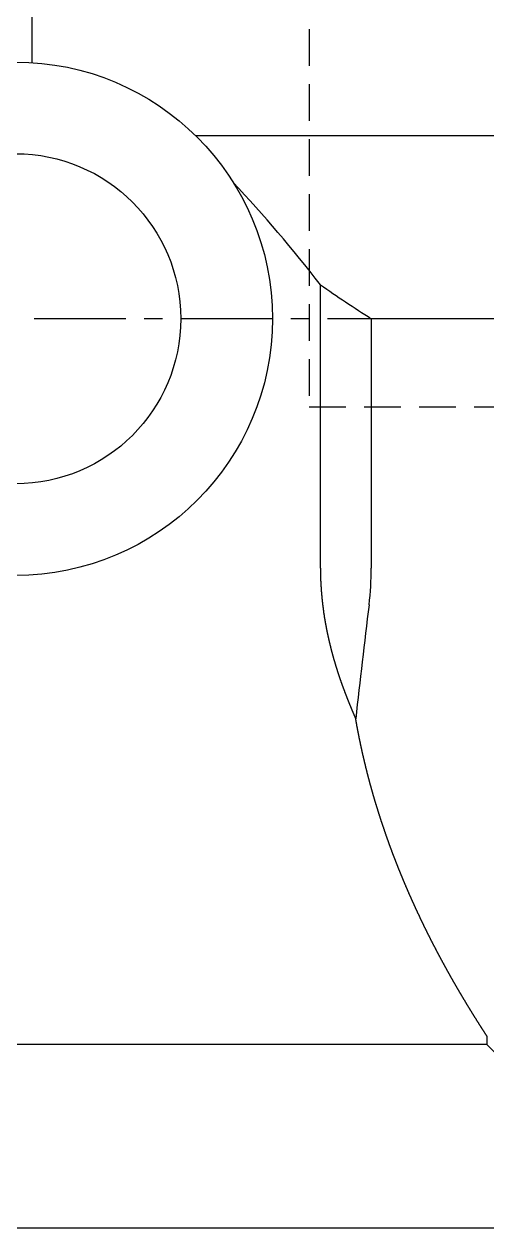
# Model space of a CAD drawing. Extents: x -5 to 111, y -21 to 86.
# Drawn here: x 42.94 to 49.25, y 25.97 to 42.38 of the extents above; entities that cross this region are included whole.
import ezdxf

# ---------------------------------------------------------------- set-up
doc = ezdxf.new("R2010")
doc.units = 0
doc.linetypes.add('CENTER', pattern=[2, 1.25, -0.25, 0.25, -0.25])
doc.linetypes.add('DASHED', pattern=[0.75, 0.5, -0.25])
doc.layers.get('0').update_dxf_attribs({"linetype": 'CONTINUOUS'})
doc.layers.add('CENTER', color=1, linetype='CENTER')

msp = doc.modelspace()

# ---------------------------------------------------------------- linework, layer by layer
at = {"color": 3, "linetype": 'DASHED'}
for p, q in [((46.822, 58.065), (46.822, 37.165)), ((45.788, 40.224), (45.825, 40.164)), ((46.822, 37.165), (56.822, 37.165))]:
    msp.add_line(p, q, dxfattribs=at)
at = {"color": 7, "linetype": 'CONTINUOUS'}
for p, q in [((43.047, 41.858), (43.047, 49.865)), ((45.272, 40.865), (60.767, 40.865)), ((46.976, 34.965), (46.976, 38.829)), ((47.669, 38.365), (47.669, 34.965)), ((58.245, 38.365), (47.669, 38.365)), ((49.245, 28.582), (49.245, 28.465)), ((49.245, 28.465), (36.4, 28.465)), ((49.245, 28.465), (51.767, 25.965)), ((33.822, 25.965), (51.822, 25.965))]:
    msp.add_line(p, q, dxfattribs=at)
at = {"color": 7}
for points in [[(46.976, 34.965, 0), (46.976, 34.962, 0), (46.976, 34.958, 0), (46.976, 34.955, 0), (46.976, 34.951, 0), (46.976, 34.947, 0), (46.976, 34.944, 0), (46.976, 34.941, 0), (46.976, 34.937, 0), (46.976, 34.934, 0), (46.976, 34.93, 0), (46.976, 34.926, 0), (46.976, 34.923, 0), (46.976, 34.919, 0), (46.976, 34.916, 0), (46.976, 34.913, 0), (46.976, 34.909, 0), (46.976, 34.905, 0), (46.976, 34.902, 0), (46.976, 34.898, 0), (46.976, 34.895, 0), (46.976, 34.891, 0), (46.977, 34.888, 0), (46.977, 34.884, 0), (46.977, 34.881, 0), (46.977, 34.877, 0), (46.977, 34.874, 0), (46.977, 34.87, 0), (46.977, 34.867, 0), (46.977, 34.863, 0), (46.977, 34.86, 0), (46.977, 34.856, 0), (46.977, 34.853, 0), (46.977, 34.849, 0), (46.977, 34.846, 0), (46.977, 34.842, 0), (46.978, 34.839, 0), (46.978, 34.835, 0), (46.978, 34.832, 0), (46.978, 34.828, 0), (46.978, 34.825, 0), (46.978, 34.821, 0), (46.978, 34.818, 0), (46.978, 34.814, 0), (46.979, 34.811, 0), (46.979, 34.807, 0), (46.979, 34.804, 0), (46.979, 34.8, 0), (46.979, 34.797, 0), (46.979, 34.793, 0), (46.979, 34.79, 0), (46.98, 34.786, 0), (46.98, 34.783, 0), (46.98, 34.779, 0), (46.98, 34.776, 0), (46.98, 34.772, 0), (46.98, 34.769, 0), (46.98, 34.765, 0), (46.981, 34.762, 0), (46.981, 34.758, 0), (46.981, 34.755, 0), (46.981, 34.751, 0), (46.981, 34.748, 0), (46.982, 34.744, 0), (46.982, 34.741, 0), (46.982, 34.737, 0), (46.982, 34.734, 0), (46.982, 34.73, 0), (46.983, 34.727, 0), (46.983, 34.723, 0), (46.983, 34.72, 0), (46.983, 34.716, 0), (46.983, 34.713, 0), (46.984, 34.709, 0), (46.984, 34.706, 0), (46.984, 34.702, 0), (46.984, 34.699, 0), (46.984, 34.695, 0), (46.985, 34.692, 0), (46.985, 34.688, 0), (46.985, 34.685, 0), (46.985, 34.681, 0), (46.986, 34.678, 0), (46.986, 34.674, 0), (46.986, 34.671, 0), (46.986, 34.667, 0), (46.987, 34.664, 0), (46.987, 34.66, 0), (46.987, 34.657, 0), (46.987, 34.653, 0), (46.988, 34.65, 0), (46.988, 34.646, 0), (46.988, 34.643, 0), (46.989, 34.639, 0), (46.989, 34.636, 0), (46.989, 34.632, 0), (46.989, 34.629, 0), (46.99, 34.625, 0), (46.99, 34.622, 0), (46.99, 34.618, 0), (46.99, 34.615, 0), (46.991, 34.611, 0), (46.991, 34.608, 0), (46.991, 34.604, 0), (46.992, 34.601, 0), (46.992, 34.597, 0), (46.992, 34.594, 0), (46.993, 34.59, 0), (46.993, 34.587, 0), (46.993, 34.583, 0), (46.993, 34.58, 0), (46.994, 34.577, 0), (46.994, 34.573, 0), (46.995, 34.569, 0), (46.995, 34.566, 0), (46.995, 34.562, 0), (46.995, 34.559, 0), (46.996, 34.556, 0), (46.996, 34.552, 0), (46.997, 34.548, 0), (46.997, 34.545, 0), (46.997, 34.542, 0), (46.998, 34.538, 0), (46.998, 34.535, 0), (46.998, 34.531, 0), (46.999, 34.528, 0), (46.999, 34.524, 0), (46.999, 34.521, 0), (47, 34.517, 0), (47, 34.514, 0), (47.001, 34.51, 0), (47.001, 34.507, 0), (47.001, 34.503, 0), (47.002, 34.5, 0), (47.002, 34.496, 0), (47.002, 34.493, 0), (47.003, 34.489, 0), (47.003, 34.486, 0), (47.004, 34.482, 0), (47.004, 34.479, 0), (47.005, 34.475, 0), (47.005, 34.472, 0), (47.005, 34.468, 0), (47.006, 34.465, 0), (47.006, 34.461, 0), (47.007, 34.458, 0), (47.007, 34.455, 0), (47.007, 34.451, 0), (47.008, 34.447, 0), (47.008, 34.444, 0), (47.009, 34.441, 0), (47.009, 34.437, 0), (47.01, 34.434, 0), (47.01, 34.43, 0), (47.011, 34.427, 0), (47.011, 34.423, 0), (47.011, 34.42, 0), (47.012, 34.416, 0), (47.012, 34.413, 0), (47.013, 34.409, 0), (47.013, 34.406, 0), (47.014, 34.402, 0), (47.014, 34.399, 0), (47.015, 34.395, 0), (47.015, 34.392, 0), (47.016, 34.388, 0), (47.016, 34.385, 0), (47.017, 34.382, 0), (47.017, 34.378, 0), (47.017, 34.374, 0), (47.018, 34.371, 0), (47.019, 34.368, 0), (47.019, 34.364, 0), (47.02, 34.361, 0), (47.02, 34.357, 0), (47.02, 34.354, 0), (47.021, 34.35, 0), (47.022, 34.347, 0), (47.022, 34.343, 0), (47.023, 34.34, 0), (47.023, 34.336, 0), (47.024, 34.333, 0), (47.024, 34.329, 0), (47.025, 34.326, 0), (47.025, 34.322, 0), (47.026, 34.319, 0), (47.026, 34.316, 0), (47.027, 34.312, 0), (47.027, 34.309, 0), (47.028, 34.305, 0), (47.028, 34.302, 0), (47.029, 34.298, 0), (47.029, 34.295, 0), (47.03, 34.291, 0), (47.031, 34.288, 0), (47.031, 34.284, 0), (47.032, 34.281, 0), (47.032, 34.278, 0), (47.033, 34.274, 0), (47.033, 34.271, 0), (47.034, 34.267, 0), (47.035, 34.264, 0), (47.035, 34.26, 0), (47.036, 34.257, 0), (47.036, 34.253, 0), (47.037, 34.25, 0), (47.038, 34.246, 0), (47.038, 34.243, 0), (47.039, 34.239, 0), (47.039, 34.236, 0), (47.04, 34.233, 0), (47.04, 34.229, 0), (47.041, 34.226, 0), (47.042, 34.222, 0), (47.042, 34.219, 0), (47.043, 34.215, 0), (47.044, 34.212, 0), (47.044, 34.208, 0), (47.045, 34.205, 0), (47.045, 34.202, 0), (47.046, 34.198, 0), (47.047, 34.195, 0), (47.047, 34.191, 0), (47.048, 34.188, 0), (47.048, 34.184, 0), (47.049, 34.181, 0), (47.05, 34.177, 0), (47.05, 34.174, 0), (47.051, 34.17, 0), (47.052, 34.167, 0), (47.052, 34.164, 0), (47.053, 34.16, 0), (47.054, 34.157, 0), (47.054, 34.153, 0), (47.055, 34.15, 0), (47.056, 34.146, 0), (47.056, 34.143, 0), (47.057, 34.139, 0), (47.058, 34.136, 0), (47.058, 34.133, 0), (47.059, 34.129, 0), (47.06, 34.126, 0), (47.06, 34.122, 0), (47.061, 34.119, 0), (47.062, 34.115, 0), (47.062, 34.112, 0), (47.063, 34.108, 0), (47.064, 34.105, 0), (47.065, 34.102, 0), (47.065, 34.098, 0), (47.066, 34.095, 0), (47.067, 34.091, 0), (47.067, 34.088, 0), (47.068, 34.084, 0), (47.069, 34.081, 0), (47.069, 34.078, 0), (47.07, 34.074, 0), (47.071, 34.071, 0), (47.072, 34.067, 0), (47.072, 34.064, 0), (47.073, 34.06, 0), (47.074, 34.057, 0), (47.075, 34.054, 0), (47.075, 34.05, 0), (47.076, 34.047, 0), (47.077, 34.043, 0), (47.078, 34.04, 0), (47.078, 34.036, 0), (47.079, 34.033, 0), (47.08, 34.03, 0), (47.081, 34.026, 0), (47.081, 34.023, 0), (47.082, 34.019, 0), (47.083, 34.016, 0), (47.084, 34.013, 0), (47.084, 34.009, 0), (47.085, 34.006, 0), (47.086, 34.002, 0), (47.087, 33.999, 0), (47.087, 33.995, 0), (47.088, 33.992, 0), (47.089, 33.989, 0), (47.09, 33.985, 0), (47.091, 33.982, 0), (47.091, 33.978, 0), (47.092, 33.975, 0), (47.093, 33.971, 0), (47.094, 33.968, 0), (47.094, 33.965, 0), (47.095, 33.961, 0), (47.096, 33.958, 0), (47.097, 33.954, 0), (47.098, 33.951, 0), (47.099, 33.948, 0), (47.099, 33.944, 0), (47.1, 33.941, 0), (47.101, 33.937, 0), (47.102, 33.934, 0), (47.103, 33.931, 0), (47.103, 33.927, 0), (47.104, 33.924, 0), (47.105, 33.92, 0), (47.106, 33.917, 0), (47.107, 33.913, 0), (47.108, 33.91, 0), (47.108, 33.907, 0), (47.109, 33.903, 0), (47.11, 33.9, 0), (47.111, 33.897, 0), (47.112, 33.893, 0), (47.113, 33.89, 0), (47.114, 33.886, 0), (47.114, 33.883, 0), (47.115, 33.88, 0), (47.116, 33.876, 0), (47.117, 33.873, 0), (47.118, 33.869, 0), (47.119, 33.866, 0), (47.12, 33.862, 0), (47.12, 33.859, 0), (47.121, 33.856, 0), (47.122, 33.852, 0), (47.123, 33.849, 0), (47.124, 33.846, 0), (47.125, 33.842, 0), (47.126, 33.839, 0), (47.127, 33.835, 0), (47.127, 33.832, 0), (47.128, 33.829, 0), (47.129, 33.825, 0), (47.13, 33.822, 0), (47.131, 33.818, 0), (47.132, 33.815, 0), (47.133, 33.812, 0), (47.134, 33.808, 0), (47.135, 33.805, 0), (47.136, 33.801, 0), (47.137, 33.798, 0), (47.138, 33.795, 0), (47.138, 33.791, 0), (47.139, 33.788, 0), (47.14, 33.785, 0), (47.141, 33.781, 0), (47.142, 33.778, 0), (47.143, 33.774, 0), (47.144, 33.771, 0), (47.145, 33.768, 0), (47.146, 33.764, 0), (47.147, 33.761, 0), (47.148, 33.758, 0), (47.149, 33.754, 0), (47.15, 33.751, 0), (47.151, 33.747, 0), (47.151, 33.744, 0), (47.153, 33.741, 0), (47.153, 33.737, 0), (47.154, 33.734, 0), (47.155, 33.73, 0), (47.156, 33.727, 0), (47.157, 33.724, 0), (47.158, 33.72, 0), (47.159, 33.717, 0), (47.16, 33.714, 0), (47.161, 33.71, 0), (47.162, 33.707, 0), (47.163, 33.704, 0), (47.164, 33.7, 0), (47.165, 33.697, 0), (47.166, 33.694, 0), (47.167, 33.69, 0), (47.168, 33.687, 0), (47.169, 33.683, 0), (47.17, 33.68, 0), (47.171, 33.677, 0), (47.172, 33.673, 0), (47.173, 33.67, 0), (47.174, 33.667, 0), (47.175, 33.663, 0), (47.176, 33.66, 0), (47.177, 33.657, 0), (47.178, 33.653, 0), (47.179, 33.65, 0), (47.18, 33.647, 0), (47.181, 33.643, 0), (47.182, 33.64, 0), (47.183, 33.636, 0), (47.184, 33.633, 0), (47.185, 33.63, 0), (47.186, 33.626, 0), (47.187, 33.623, 0), (47.188, 33.62, 0), (47.189, 33.616, 0), (47.19, 33.613, 0), (47.191, 33.61, 0), (47.192, 33.606, 0), (47.193, 33.603, 0), (47.194, 33.599, 0), (47.196, 33.596, 0), (47.197, 33.593, 0), (47.198, 33.59, 0), (47.199, 33.586, 0), (47.2, 33.583, 0), (47.201, 33.58, 0), (47.202, 33.576, 0), (47.203, 33.573, 0), (47.204, 33.569, 0), (47.205, 33.566, 0), (47.206, 33.563, 0), (47.207, 33.559, 0), (47.208, 33.556, 0), (47.209, 33.553, 0), (47.21, 33.549, 0), (47.211, 33.546, 0), (47.212, 33.543, 0), (47.214, 33.539, 0), (47.215, 33.536, 0), (47.216, 33.533, 0), (47.217, 33.529, 0), (47.218, 33.526, 0), (47.219, 33.523, 0), (47.22, 33.519, 0), (47.221, 33.516, 0), (47.222, 33.513, 0), (47.223, 33.509, 0), (47.224, 33.506, 0), (47.226, 33.503, 0), (47.227, 33.499, 0), (47.228, 33.496, 0), (47.229, 33.493, 0), (47.23, 33.489, 0), (47.231, 33.486, 0), (47.232, 33.483, 0), (47.233, 33.48, 0), (47.234, 33.476, 0), (47.236, 33.473, 0), (47.237, 33.469, 0), (47.238, 33.466, 0), (47.239, 33.463, 0), (47.24, 33.46, 0), (47.241, 33.456, 0), (47.242, 33.453, 0), (47.244, 33.45, 0), (47.245, 33.446, 0), (47.246, 33.443, 0), (47.247, 33.44, 0), (47.248, 33.436, 0), (47.249, 33.433, 0), (47.25, 33.43, 0), (47.252, 33.426, 0), (47.253, 33.423, 0), (47.254, 33.42, 0), (47.255, 33.416, 0), (47.256, 33.413, 0), (47.257, 33.41, 0), (47.258, 33.407, 0), (47.26, 33.403, 0), (47.261, 33.4, 0), (47.262, 33.397, 0), (47.263, 33.393, 0), (47.264, 33.39, 0), (47.266, 33.387, 0), (47.267, 33.383, 0), (47.268, 33.38, 0), (47.269, 33.377, 0), (47.27, 33.373, 0), (47.271, 33.37, 0), (47.273, 33.367, 0), (47.274, 33.364, 0), (47.275, 33.36, 0), (47.276, 33.357, 0), (47.277, 33.354, 0), (47.279, 33.35, 0), (47.28, 33.347, 0), (47.281, 33.344, 0), (47.282, 33.341, 0), (47.283, 33.337, 0), (47.285, 33.334, 0), (47.286, 33.331, 0), (47.287, 33.327, 0), (47.288, 33.324, 0), (47.289, 33.321, 0), (47.291, 33.318, 0), (47.292, 33.314, 0), (47.293, 33.311, 0), (47.294, 33.308, 0), (47.295, 33.304, 0), (47.297, 33.301, 0), (47.298, 33.298, 0), (47.299, 33.294, 0), (47.3, 33.291, 0), (47.302, 33.288, 0), (47.303, 33.285, 0), (47.304, 33.281, 0), (47.305, 33.278, 0), (47.306, 33.275, 0), (47.308, 33.272, 0), (47.309, 33.268, 0), (47.31, 33.265, 0), (47.312, 33.262, 0), (47.313, 33.258, 0), (47.314, 33.255, 0), (47.315, 33.252, 0), (47.316, 33.249, 0), (47.318, 33.245, 0), (47.319, 33.242, 0), (47.32, 33.239, 0), (47.322, 33.236, 0), (47.323, 33.232, 0), (47.324, 33.229, 0), (47.325, 33.226, 0), (47.327, 33.222, 0), (47.328, 33.219, 0), (47.329, 33.216, 0), (47.33, 33.213, 0), (47.332, 33.209, 0), (47.333, 33.206, 0), (47.334, 33.203, 0), (47.335, 33.2, 0), (47.337, 33.196, 0), (47.338, 33.193, 0), (47.339, 33.19, 0), (47.34, 33.187, 0), (47.342, 33.183, 0), (47.343, 33.18, 0), (47.344, 33.177, 0), (47.346, 33.173, 0), (47.347, 33.17, 0), (47.348, 33.167, 0), (47.35, 33.164, 0), (47.351, 33.16, 0), (47.352, 33.157, 0), (47.353, 33.154, 0), (47.355, 33.151, 0), (47.356, 33.147, 0), (47.357, 33.144, 0), (47.359, 33.141, 0), (47.36, 33.138, 0), (47.361, 33.134, 0), (47.363, 33.131, 0), (47.364, 33.128, 0), (47.365, 33.125, 0), (47.367, 33.121, 0), (47.368, 33.118, 0), (47.369, 33.115, 0), (47.37, 33.112, 0), (47.372, 33.108, 0), (47.373, 33.105, 0), (47.374, 33.102, 0), (47.376, 33.099, 0), (47.377, 33.095, 0), (47.379, 33.092, 0), (47.38, 33.089, 0), (47.381, 33.086, 0), (47.383, 33.082, 0), (47.384, 33.079, 0), (47.385, 33.076, 0), (47.386, 33.073, 0), (47.388, 33.069, 0), (47.389, 33.066, 0), (47.391, 33.063, 0), (47.392, 33.06, 0), (47.393, 33.056, 0), (47.395, 33.053, 0), (47.396, 33.05, 0), (47.397, 33.047, 0), (47.399, 33.044, 0), (47.4, 33.04, 0), (47.401, 33.037, 0), (47.403, 33.034, 0), (47.404, 33.031, 0), (47.406, 33.028, 0), (47.407, 33.024, 0), (47.408, 33.021, 0), (47.41, 33.018, 0), (47.411, 33.014, 0), (47.412, 33.011, 0), (47.414, 33.008, 0), (47.415, 33.005, 0), (47.416, 33.002, 0), (47.418, 32.998, 0), (47.419, 32.995, 0), (47.421, 32.992, 0), (47.422, 32.989, 0), (47.423, 32.986, 0), (47.425, 32.982, 0), (47.426, 32.979, 0), (47.428, 32.976, 0), (47.429, 32.973, 0), (47.43, 32.969, 0), (47.432, 32.966, 0), (47.433, 32.963, 0), (47.434, 32.96, 0), (47.436, 32.957, 0), (47.437, 32.953, 0), (47.439, 32.95, 0), (47.44, 32.947, 0), (47.441, 32.944, 0), (47.443, 32.941, 0), (47.444, 32.937, 0), (47.446, 32.934, 0), (47.447, 32.931, 0), (47.449, 32.928, 0), (47.45, 32.925, 0), (47.451, 32.921, 0), (47.453, 32.918, 0), (47.454, 32.915, 0), (47.456, 32.912, 0), (47.457, 32.908, 0)], [(49.245, 28.582, 0), (49.243, 28.586, 0), (49.241, 28.589, 0), (49.239, 28.592, 0), (49.236, 28.596, 0), (49.234, 28.599, 0), (49.232, 28.602, 0), (49.23, 28.606, 0), (49.228, 28.609, 0), (49.225, 28.612, 0), (49.223, 28.616, 0), (49.221, 28.619, 0), (49.219, 28.622, 0), (49.217, 28.626, 0), (49.215, 28.629, 0), (49.212, 28.632, 0), (49.21, 28.636, 0), (49.208, 28.639, 0), (49.206, 28.642, 0), (49.204, 28.646, 0), (49.202, 28.649, 0), (49.199, 28.652, 0), (49.197, 28.656, 0), (49.195, 28.659, 0), (49.193, 28.663, 0), (49.191, 28.666, 0), (49.189, 28.669, 0), (49.187, 28.672, 0), (49.184, 28.676, 0), (49.182, 28.679, 0), (49.18, 28.683, 0), (49.178, 28.686, 0), (49.176, 28.689, 0), (49.174, 28.693, 0), (49.171, 28.696, 0), (49.169, 28.699, 0), (49.167, 28.703, 0), (49.165, 28.706, 0), (49.163, 28.709, 0), (49.161, 28.713, 0), (49.158, 28.716, 0), (49.156, 28.72, 0), (49.154, 28.723, 0), (49.152, 28.726, 0), (49.15, 28.73, 0), (49.148, 28.733, 0), (49.146, 28.736, 0), (49.144, 28.74, 0), (49.141, 28.743, 0), (49.139, 28.746, 0), (49.137, 28.75, 0), (49.135, 28.753, 0), (49.133, 28.756, 0), (49.131, 28.76, 0), (49.129, 28.763, 0), (49.127, 28.767, 0), (49.124, 28.77, 0), (49.122, 28.773, 0), (49.12, 28.777, 0), (49.118, 28.78, 0), (49.116, 28.783, 0), (49.114, 28.787, 0), (49.112, 28.79, 0), (49.109, 28.794, 0), (49.107, 28.797, 0), (49.105, 28.8, 0), (49.103, 28.804, 0), (49.101, 28.807, 0), (49.099, 28.81, 0), (49.097, 28.814, 0), (49.095, 28.817, 0), (49.093, 28.82, 0), (49.09, 28.824, 0), (49.088, 28.827, 0), (49.086, 28.831, 0), (49.084, 28.834, 0), (49.082, 28.837, 0), (49.08, 28.841, 0), (49.078, 28.844, 0), (49.076, 28.848, 0), (49.073, 28.851, 0), (49.071, 28.854, 0), (49.069, 28.858, 0), (49.067, 28.861, 0), (49.065, 28.864, 0), (49.063, 28.868, 0), (49.061, 28.871, 0), (49.059, 28.875, 0), (49.057, 28.878, 0), (49.054, 28.881, 0), (49.052, 28.885, 0), (49.05, 28.888, 0), (49.048, 28.892, 0), (49.046, 28.895, 0), (49.044, 28.898, 0), (49.042, 28.902, 0), (49.04, 28.905, 0), (49.038, 28.909, 0), (49.036, 28.912, 0), (49.033, 28.915, 0), (49.032, 28.919, 0), (49.029, 28.922, 0), (49.027, 28.925, 0), (49.025, 28.929, 0), (49.023, 28.932, 0), (49.021, 28.936, 0), (49.019, 28.939, 0), (49.017, 28.942, 0), (49.015, 28.946, 0), (49.013, 28.949, 0), (49.011, 28.953, 0), (49.008, 28.956, 0), (49.006, 28.959, 0), (49.004, 28.963, 0), (49.002, 28.966, 0), (49, 28.97, 0), (48.998, 28.973, 0), (48.996, 28.976, 0), (48.994, 28.98, 0), (48.992, 28.983, 0), (48.99, 28.987, 0), (48.988, 28.99, 0), (48.986, 28.993, 0), (48.984, 28.997, 0), (48.981, 29, 0), (48.98, 29.004, 0), (48.977, 29.007, 0), (48.975, 29.01, 0), (48.973, 29.014, 0), (48.971, 29.017, 0), (48.969, 29.021, 0), (48.967, 29.024, 0), (48.965, 29.027, 0), (48.963, 29.031, 0), (48.961, 29.034, 0), (48.959, 29.038, 0), (48.957, 29.041, 0), (48.955, 29.044, 0), (48.953, 29.048, 0), (48.951, 29.051, 0), (48.949, 29.055, 0), (48.947, 29.058, 0), (48.944, 29.062, 0), (48.942, 29.065, 0), (48.94, 29.069, 0), (48.938, 29.072, 0), (48.936, 29.075, 0), (48.934, 29.079, 0), (48.932, 29.082, 0), (48.93, 29.085, 0), (48.928, 29.089, 0), (48.926, 29.092, 0), (48.924, 29.096, 0), (48.922, 29.099, 0), (48.92, 29.103, 0), (48.918, 29.106, 0), (48.916, 29.11, 0), (48.914, 29.113, 0), (48.912, 29.116, 0), (48.91, 29.12, 0), (48.908, 29.123, 0), (48.906, 29.127, 0), (48.904, 29.13, 0), (48.902, 29.134, 0), (48.9, 29.137, 0), (48.898, 29.14, 0), (48.895, 29.144, 0), (48.894, 29.147, 0), (48.892, 29.151, 0), (48.889, 29.154, 0), (48.887, 29.157, 0), (48.885, 29.161, 0), (48.883, 29.164, 0), (48.881, 29.168, 0), (48.879, 29.171, 0), (48.877, 29.175, 0), (48.875, 29.178, 0), (48.873, 29.181, 0), (48.871, 29.185, 0), (48.869, 29.188, 0), (48.867, 29.192, 0), (48.865, 29.195, 0), (48.863, 29.199, 0), (48.861, 29.202, 0), (48.859, 29.206, 0), (48.857, 29.209, 0), (48.855, 29.212, 0), (48.853, 29.216, 0), (48.851, 29.219, 0), (48.849, 29.223, 0), (48.847, 29.226, 0), (48.845, 29.23, 0), (48.843, 29.233, 0), (48.841, 29.237, 0), (48.839, 29.24, 0), (48.837, 29.244, 0), (48.835, 29.247, 0), (48.833, 29.25, 0), (48.831, 29.254, 0), (48.829, 29.257, 0), (48.827, 29.261, 0), (48.825, 29.264, 0), (48.823, 29.268, 0), (48.821, 29.271, 0), (48.819, 29.274, 0), (48.817, 29.278, 0), (48.815, 29.281, 0), (48.813, 29.285, 0), (48.811, 29.288, 0), (48.809, 29.292, 0), (48.807, 29.295, 0), (48.805, 29.299, 0), (48.803, 29.302, 0), (48.801, 29.306, 0), (48.799, 29.309, 0), (48.797, 29.312, 0), (48.795, 29.316, 0), (48.793, 29.319, 0), (48.791, 29.323, 0), (48.789, 29.326, 0), (48.787, 29.33, 0), (48.785, 29.333, 0), (48.783, 29.337, 0), (48.782, 29.34, 0), (48.78, 29.344, 0), (48.778, 29.347, 0), (48.776, 29.351, 0), (48.774, 29.354, 0), (48.772, 29.358, 0), (48.77, 29.361, 0), (48.768, 29.364, 0), (48.766, 29.368, 0), (48.764, 29.371, 0), (48.762, 29.375, 0), (48.76, 29.378, 0), (48.758, 29.382, 0), (48.756, 29.385, 0), (48.754, 29.389, 0), (48.752, 29.392, 0), (48.75, 29.396, 0), (48.748, 29.399, 0), (48.746, 29.403, 0), (48.744, 29.406, 0), (48.742, 29.41, 0), (48.74, 29.413, 0), (48.738, 29.416, 0), (48.736, 29.42, 0), (48.734, 29.424, 0), (48.733, 29.427, 0), (48.731, 29.43, 0), (48.729, 29.434, 0), (48.727, 29.437, 0), (48.725, 29.441, 0), (48.723, 29.444, 0), (48.721, 29.448, 0), (48.719, 29.451, 0), (48.717, 29.455, 0), (48.715, 29.458, 0), (48.713, 29.462, 0), (48.711, 29.465, 0), (48.709, 29.469, 0), (48.707, 29.472, 0), (48.705, 29.476, 0), (48.703, 29.479, 0), (48.702, 29.483, 0), (48.7, 29.486, 0), (48.698, 29.49, 0), (48.696, 29.493, 0), (48.694, 29.497, 0), (48.692, 29.5, 0), (48.69, 29.504, 0), (48.688, 29.507, 0), (48.686, 29.511, 0), (48.684, 29.514, 0), (48.682, 29.518, 0), (48.68, 29.521, 0), (48.678, 29.524, 0), (48.676, 29.528, 0), (48.675, 29.532, 0), (48.673, 29.535, 0), (48.671, 29.538, 0), (48.669, 29.542, 0), (48.667, 29.546, 0), (48.665, 29.549, 0), (48.663, 29.552, 0), (48.661, 29.556, 0), (48.659, 29.559, 0), (48.657, 29.563, 0), (48.656, 29.567, 0), (48.654, 29.57, 0), (48.652, 29.573, 0), (48.65, 29.577, 0), (48.648, 29.581, 0), (48.646, 29.584, 0), (48.644, 29.587, 0), (48.642, 29.591, 0), (48.64, 29.595, 0), (48.638, 29.598, 0), (48.636, 29.602, 0), (48.635, 29.605, 0), (48.633, 29.608, 0), (48.631, 29.612, 0), (48.629, 29.616, 0), (48.627, 29.619, 0), (48.625, 29.623, 0), (48.623, 29.626, 0), (48.621, 29.63, 0), (48.62, 29.633, 0), (48.618, 29.637, 0), (48.616, 29.64, 0), (48.614, 29.644, 0), (48.612, 29.647, 0), (48.61, 29.651, 0), (48.608, 29.654, 0), (48.606, 29.658, 0), (48.605, 29.661, 0), (48.603, 29.665, 0), (48.601, 29.668, 0), (48.599, 29.672, 0), (48.597, 29.675, 0), (48.595, 29.679, 0), (48.593, 29.682, 0), (48.591, 29.686, 0), (48.59, 29.689, 0), (48.588, 29.693, 0), (48.586, 29.696, 0), (48.584, 29.7, 0), (48.582, 29.703, 0), (48.58, 29.707, 0), (48.578, 29.71, 0), (48.576, 29.714, 0), (48.575, 29.718, 0), (48.573, 29.721, 0), (48.571, 29.725, 0), (48.569, 29.728, 0), (48.567, 29.732, 0), (48.565, 29.735, 0), (48.563, 29.739, 0), (48.562, 29.742, 0), (48.56, 29.746, 0), (48.558, 29.749, 0), (48.556, 29.753, 0), (48.554, 29.756, 0), (48.552, 29.76, 0), (48.55, 29.763, 0), (48.549, 29.767, 0), (48.547, 29.77, 0), (48.545, 29.774, 0), (48.543, 29.777, 0), (48.541, 29.781, 0), (48.539, 29.785, 0), (48.538, 29.788, 0), (48.536, 29.792, 0), (48.534, 29.795, 0), (48.532, 29.799, 0), (48.53, 29.802, 0), (48.528, 29.806, 0), (48.527, 29.809, 0), (48.525, 29.813, 0), (48.523, 29.816, 0), (48.521, 29.82, 0), (48.519, 29.823, 0), (48.517, 29.827, 0), (48.516, 29.831, 0), (48.514, 29.834, 0), (48.512, 29.838, 0), (48.51, 29.841, 0), (48.508, 29.845, 0), (48.507, 29.848, 0), (48.505, 29.852, 0), (48.503, 29.855, 0), (48.501, 29.859, 0), (48.499, 29.863, 0), (48.498, 29.866, 0), (48.496, 29.87, 0), (48.494, 29.873, 0), (48.492, 29.877, 0), (48.49, 29.88, 0), (48.488, 29.884, 0), (48.487, 29.887, 0), (48.485, 29.891, 0), (48.483, 29.894, 0), (48.481, 29.898, 0), (48.479, 29.902, 0), (48.478, 29.905, 0), (48.476, 29.909, 0), (48.474, 29.912, 0), (48.472, 29.916, 0), (48.47, 29.919, 0), (48.469, 29.923, 0), (48.467, 29.926, 0), (48.465, 29.93, 0), (48.463, 29.934, 0), (48.461, 29.937, 0), (48.46, 29.941, 0), (48.458, 29.944, 0), (48.456, 29.948, 0), (48.454, 29.951, 0), (48.453, 29.955, 0), (48.451, 29.959, 0), (48.449, 29.962, 0), (48.447, 29.966, 0), (48.445, 29.969, 0), (48.444, 29.973, 0), (48.442, 29.976, 0), (48.44, 29.98, 0), (48.438, 29.983, 0), (48.437, 29.987, 0), (48.435, 29.991, 0), (48.433, 29.994, 0), (48.431, 29.998, 0), (48.429, 30.001, 0), (48.428, 30.005, 0), (48.426, 30.008, 0), (48.424, 30.012, 0), (48.422, 30.016, 0), (48.42, 30.019, 0), (48.419, 30.023, 0), (48.417, 30.026, 0), (48.415, 30.03, 0), (48.413, 30.033, 0), (48.412, 30.037, 0), (48.41, 30.041, 0), (48.408, 30.044, 0), (48.406, 30.048, 0), (48.405, 30.051, 0), (48.403, 30.055, 0), (48.401, 30.058, 0), (48.399, 30.062, 0), (48.398, 30.066, 0), (48.396, 30.069, 0), (48.394, 30.073, 0), (48.392, 30.076, 0), (48.391, 30.08, 0), (48.389, 30.084, 0), (48.387, 30.087, 0), (48.386, 30.091, 0), (48.384, 30.094, 0), (48.382, 30.098, 0), (48.38, 30.102, 0), (48.379, 30.105, 0), (48.377, 30.109, 0), (48.375, 30.112, 0), (48.373, 30.116, 0), (48.372, 30.119, 0), (48.37, 30.123, 0), (48.368, 30.127, 0), (48.366, 30.13, 0), (48.365, 30.134, 0), (48.363, 30.137, 0), (48.361, 30.141, 0), (48.359, 30.145, 0), (48.358, 30.148, 0), (48.356, 30.152, 0), (48.354, 30.155, 0), (48.353, 30.159, 0), (48.351, 30.163, 0), (48.349, 30.166, 0), (48.347, 30.17, 0), (48.346, 30.173, 0), (48.344, 30.177, 0), (48.342, 30.18, 0), (48.341, 30.184, 0), (48.339, 30.188, 0), (48.337, 30.191, 0), (48.335, 30.195, 0), (48.334, 30.198, 0), (48.332, 30.202, 0), (48.33, 30.206, 0), (48.329, 30.209, 0), (48.327, 30.213, 0), (48.325, 30.216, 0), (48.324, 30.22, 0), (48.322, 30.224, 0), (48.32, 30.227, 0), (48.318, 30.231, 0), (48.317, 30.235, 0), (48.315, 30.238, 0), (48.313, 30.242, 0), (48.312, 30.245, 0), (48.31, 30.249, 0), (48.308, 30.253, 0), (48.307, 30.256, 0), (48.305, 30.26, 0), (48.303, 30.263, 0), (48.301, 30.267, 0), (48.3, 30.271, 0), (48.298, 30.274, 0), (48.297, 30.278, 0), (48.295, 30.281, 0), (48.293, 30.285, 0), (48.291, 30.289, 0), (48.29, 30.292, 0), (48.288, 30.296, 0), (48.286, 30.299, 0), (48.285, 30.303, 0), (48.283, 30.307, 0), (48.281, 30.31, 0), (48.28, 30.314, 0), (48.278, 30.318, 0), (48.276, 30.321, 0), (48.275, 30.325, 0), (48.273, 30.328, 0), (48.271, 30.332, 0), (48.27, 30.336, 0), (48.268, 30.339, 0), (48.266, 30.343, 0), (48.265, 30.347, 0), (48.263, 30.35, 0), (48.261, 30.354, 0), (48.26, 30.357, 0), (48.258, 30.361, 0), (48.257, 30.365, 0), (48.255, 30.368, 0), (48.253, 30.372, 0), (48.252, 30.376, 0), (48.25, 30.379, 0), (48.248, 30.383, 0), (48.247, 30.387, 0), (48.245, 30.39, 0), (48.243, 30.394, 0), (48.242, 30.397, 0), (48.24, 30.401, 0), (48.238, 30.405, 0), (48.237, 30.408, 0), (48.235, 30.412, 0), (48.233, 30.416, 0), (48.232, 30.419, 0), (48.23, 30.423, 0), (48.229, 30.426, 0), (48.227, 30.43, 0), (48.225, 30.434, 0), (48.224, 30.437, 0), (48.222, 30.441, 0), (48.22, 30.445, 0), (48.219, 30.448, 0), (48.217, 30.452, 0), (48.215, 30.456, 0), (48.214, 30.459, 0), (48.212, 30.463, 0), (48.211, 30.466, 0), (48.209, 30.47, 0), (48.208, 30.474, 0), (48.206, 30.477, 0), (48.204, 30.481, 0), (48.203, 30.485, 0), (48.201, 30.488, 0), (48.199, 30.492, 0), (48.198, 30.496, 0), (48.196, 30.499, 0), (48.195, 30.503, 0), (48.193, 30.506, 0), (48.191, 30.51, 0), (48.19, 30.514, 0), (48.188, 30.517, 0), (48.187, 30.521, 0), (48.185, 30.525, 0), (48.183, 30.528, 0), (48.182, 30.532, 0), (48.18, 30.536, 0), (48.179, 30.539, 0), (48.177, 30.543, 0), (48.175, 30.547, 0), (48.174, 30.55, 0), (48.172, 30.554, 0), (48.171, 30.558, 0), (48.169, 30.561, 0), (48.167, 30.565, 0), (48.166, 30.569, 0), (48.164, 30.572, 0), (48.163, 30.576, 0), (48.161, 30.58, 0), (48.16, 30.583, 0), (48.158, 30.587, 0), (48.156, 30.591, 0), (48.155, 30.594, 0), (48.153, 30.598, 0), (48.152, 30.602, 0), (48.15, 30.605, 0), (48.148, 30.609, 0), (48.147, 30.613, 0), (48.145, 30.616, 0), (48.144, 30.62, 0), (48.142, 30.623, 0), (48.141, 30.627, 0), (48.139, 30.631, 0), (48.138, 30.634, 0), (48.136, 30.638, 0), (48.135, 30.642, 0), (48.133, 30.645, 0), (48.131, 30.649, 0), (48.13, 30.653, 0), (48.128, 30.657, 0), (48.127, 30.66, 0), (48.125, 30.664, 0), (48.124, 30.668, 0), (48.122, 30.671, 0), (48.12, 30.675, 0), (48.119, 30.679, 0), (48.117, 30.682, 0), (48.116, 30.686, 0), (48.114, 30.69, 0), (48.113, 30.693, 0), (48.111, 30.697, 0), (48.11, 30.701, 0), (48.108, 30.704, 0), (48.107, 30.708, 0), (48.105, 30.712, 0), (48.104, 30.715, 0), (48.102, 30.719, 0), (48.1, 30.723, 0), (48.099, 30.726, 0), (48.097, 30.73, 0), (48.096, 30.734, 0), (48.094, 30.737, 0), (48.093, 30.741, 0), (48.091, 30.745, 0), (48.09, 30.748, 0), (48.088, 30.752, 0), (48.087, 30.756, 0), (48.085, 30.759, 0), (48.084, 30.763, 0), (48.082, 30.767, 0), (48.081, 30.77, 0), (48.079, 30.774, 0), (48.078, 30.778, 0), (48.076, 30.782, 0), (48.075, 30.785, 0), (48.073, 30.789, 0), (48.072, 30.793, 0), (48.07, 30.796, 0), (48.069, 30.8, 0), (48.067, 30.804, 0), (48.066, 30.807, 0), (48.064, 30.811, 0), (48.063, 30.815, 0), (48.061, 30.819, 0), (48.06, 30.822, 0), (48.058, 30.826, 0), (48.057, 30.83, 0), (48.055, 30.833, 0), (48.054, 30.837, 0), (48.052, 30.841, 0), (48.051, 30.844, 0), (48.049, 30.848, 0), (48.048, 30.852, 0), (48.046, 30.855, 0), (48.045, 30.859, 0), (48.043, 30.863, 0), (48.042, 30.867, 0), (48.04, 30.87, 0), (48.039, 30.874, 0), (48.037, 30.878, 0), (48.036, 30.881, 0), (48.034, 30.885, 0), (48.033, 30.889, 0), (48.032, 30.892, 0), (48.03, 30.896, 0), (48.029, 30.9, 0), (48.027, 30.904, 0), (48.026, 30.907, 0), (48.024, 30.911, 0), (48.023, 30.915, 0), (48.021, 30.918, 0), (48.02, 30.922, 0), (48.018, 30.926, 0), (48.017, 30.93, 0), (48.015, 30.933, 0), (48.014, 30.937, 0), (48.013, 30.941, 0), (48.011, 30.944, 0), (48.01, 30.948, 0), (48.008, 30.952, 0), (48.007, 30.956, 0), (48.005, 30.959, 0), (48.004, 30.963, 0), (48.002, 30.967, 0), (48.001, 30.97, 0), (47.999, 30.974, 0), (47.998, 30.978, 0), (47.997, 30.982, 0), (47.995, 30.985, 0), (47.994, 30.989, 0), (47.992, 30.993, 0), (47.991, 30.996, 0), (47.989, 31, 0), (47.988, 31.004, 0), (47.986, 31.008, 0), (47.985, 31.011, 0), (47.984, 31.015, 0), (47.982, 31.019, 0), (47.981, 31.022, 0), (47.979, 31.026, 0), (47.978, 31.03, 0), (47.977, 31.034, 0), (47.975, 31.037, 0), (47.974, 31.041, 0), (47.972, 31.045, 0), (47.971, 31.049, 0), (47.969, 31.052, 0), (47.968, 31.056, 0), (47.967, 31.06, 0), (47.965, 31.063, 0), (47.964, 31.067, 0), (47.962, 31.071, 0), (47.961, 31.075, 0), (47.96, 31.078, 0), (47.958, 31.082, 0), (47.957, 31.086, 0), (47.955, 31.09, 0), (47.954, 31.093, 0), (47.953, 31.097, 0), (47.951, 31.101, 0), (47.95, 31.104, 0), (47.949, 31.108, 0), (47.947, 31.112, 0), (47.946, 31.116, 0), (47.944, 31.119, 0), (47.943, 31.123, 0), (47.941, 31.127, 0), (47.94, 31.131, 0), (47.939, 31.134, 0), (47.937, 31.138, 0), (47.936, 31.142, 0), (47.935, 31.145, 0), (47.933, 31.149, 0), (47.932, 31.153, 0), (47.931, 31.157, 0), (47.929, 31.16, 0), (47.928, 31.164, 0), (47.926, 31.168, 0), (47.925, 31.172, 0), (47.924, 31.175, 0), (47.922, 31.179, 0), (47.921, 31.183, 0), (47.919, 31.187, 0), (47.918, 31.19, 0), (47.917, 31.194, 0), (47.915, 31.198, 0), (47.914, 31.202, 0), (47.913, 31.205, 0), (47.911, 31.209, 0), (47.91, 31.213, 0), (47.909, 31.217, 0), (47.907, 31.22, 0), (47.906, 31.224, 0), (47.905, 31.228, 0), (47.903, 31.232, 0), (47.902, 31.235, 0), (47.901, 31.239, 0), (47.899, 31.243, 0), (47.898, 31.247, 0), (47.897, 31.25, 0), (47.895, 31.254, 0), (47.894, 31.258, 0), (47.892, 31.262, 0), (47.891, 31.265, 0), (47.89, 31.269, 0), (47.889, 31.273, 0), (47.887, 31.277, 0), (47.886, 31.28, 0), (47.885, 31.284, 0), (47.883, 31.288, 0), (47.882, 31.292, 0), (47.88, 31.296, 0), (47.879, 31.299, 0), (47.878, 31.303, 0), (47.877, 31.307, 0), (47.875, 31.311, 0), (47.874, 31.314, 0), (47.873, 31.318, 0), (47.871, 31.322, 0), (47.87, 31.326, 0), (47.869, 31.329, 0), (47.867, 31.333, 0), (47.866, 31.337, 0), (47.865, 31.341, 0), (47.864, 31.344, 0), (47.862, 31.348, 0), (47.861, 31.352, 0), (47.859, 31.356, 0), (47.858, 31.359, 0), (47.857, 31.363, 0), (47.856, 31.367, 0), (47.854, 31.371, 0), (47.853, 31.375, 0), (47.852, 31.378, 0), (47.85, 31.382, 0), (47.849, 31.386, 0), (47.848, 31.39, 0), (47.847, 31.393, 0), (47.845, 31.397, 0), (47.844, 31.401, 0), (47.843, 31.405, 0), (47.842, 31.408, 0), (47.84, 31.412, 0), (47.839, 31.416, 0), (47.838, 31.42, 0), (47.836, 31.424, 0), (47.835, 31.427, 0), (47.834, 31.431, 0), (47.833, 31.435, 0), (47.831, 31.439, 0), (47.83, 31.442, 0), (47.829, 31.446, 0), (47.828, 31.45, 0), (47.826, 31.454, 0), (47.825, 31.457, 0), (47.824, 31.461, 0), (47.822, 31.465, 0), (47.821, 31.469, 0), (47.82, 31.473, 0), (47.819, 31.476, 0), (47.817, 31.48, 0), (47.816, 31.484, 0), (47.815, 31.488, 0), (47.814, 31.492, 0), (47.812, 31.495, 0), (47.811, 31.499, 0), (47.81, 31.503, 0), (47.809, 31.507, 0), (47.807, 31.511, 0), (47.806, 31.514, 0), (47.805, 31.518, 0), (47.804, 31.522, 0), (47.802, 31.526, 0), (47.801, 31.529, 0), (47.8, 31.533, 0), (47.799, 31.537, 0), (47.797, 31.541, 0), (47.796, 31.545, 0), (47.795, 31.548, 0), (47.794, 31.552, 0), (47.793, 31.556, 0), (47.791, 31.56, 0), (47.79, 31.564, 0), (47.789, 31.567, 0), (47.788, 31.571, 0), (47.786, 31.575, 0), (47.785, 31.579, 0), (47.784, 31.582, 0), (47.783, 31.586, 0), (47.782, 31.59, 0), (47.78, 31.594, 0), (47.779, 31.598, 0), (47.778, 31.602, 0), (47.777, 31.605, 0), (47.776, 31.609, 0), (47.774, 31.613, 0), (47.773, 31.617, 0), (47.772, 31.62, 0), (47.771, 31.624, 0), (47.77, 31.628, 0), (47.768, 31.632, 0), (47.767, 31.636, 0), (47.766, 31.64, 0), (47.765, 31.643, 0), (47.764, 31.647, 0), (47.762, 31.651, 0), (47.761, 31.655, 0), (47.76, 31.659, 0), (47.759, 31.662, 0), (47.758, 31.666, 0), (47.757, 31.67, 0), (47.755, 31.674, 0), (47.754, 31.677, 0), (47.753, 31.681, 0), (47.752, 31.685, 0), (47.751, 31.689, 0), (47.749, 31.693, 0), (47.748, 31.697, 0), (47.747, 31.7, 0), (47.746, 31.704, 0), (47.745, 31.708, 0), (47.744, 31.712, 0), (47.742, 31.716, 0), (47.741, 31.719, 0), (47.74, 31.723, 0), (47.739, 31.727, 0), (47.738, 31.731, 0), (47.737, 31.735, 0), (47.735, 31.738, 0), (47.734, 31.742, 0), (47.733, 31.746, 0), (47.732, 31.75, 0), (47.731, 31.754, 0), (47.73, 31.758, 0), (47.728, 31.761, 0), (47.727, 31.765, 0), (47.726, 31.769, 0), (47.725, 31.773, 0), (47.724, 31.777, 0), (47.723, 31.78, 0), (47.722, 31.784, 0), (47.721, 31.788, 0), (47.719, 31.792, 0), (47.718, 31.796, 0), (47.717, 31.799, 0), (47.716, 31.803, 0), (47.715, 31.807, 0), (47.714, 31.811, 0), (47.713, 31.815, 0), (47.712, 31.819, 0), (47.71, 31.823, 0), (47.709, 31.826, 0), (47.708, 31.83, 0), (47.707, 31.834, 0), (47.706, 31.838, 0), (47.705, 31.842, 0), (47.704, 31.845, 0), (47.703, 31.849, 0), (47.701, 31.853, 0), (47.7, 31.857, 0), (47.699, 31.861, 0), (47.698, 31.865, 0), (47.697, 31.868, 0), (47.696, 31.872, 0), (47.695, 31.876, 0), (47.694, 31.88, 0), (47.693, 31.884, 0), (47.691, 31.887, 0), (47.69, 31.891, 0), (47.689, 31.895, 0), (47.688, 31.899, 0), (47.687, 31.903, 0), (47.686, 31.907, 0), (47.685, 31.91, 0), (47.684, 31.914, 0), (47.683, 31.918, 0), (47.682, 31.922, 0), (47.681, 31.926, 0), (47.679, 31.93, 0), (47.678, 31.933, 0), (47.677, 31.937, 0), (47.676, 31.941, 0), (47.675, 31.945, 0), (47.674, 31.949, 0), (47.673, 31.953, 0), (47.672, 31.957, 0), (47.671, 31.96, 0), (47.67, 31.964, 0), (47.669, 31.968, 0), (47.668, 31.972, 0), (47.667, 31.976, 0), (47.666, 31.98, 0), (47.665, 31.983, 0), (47.663, 31.987, 0), (47.662, 31.991, 0), (47.661, 31.995, 0), (47.66, 31.999, 0), (47.659, 32.003, 0), (47.658, 32.007, 0), (47.657, 32.01, 0), (47.656, 32.014, 0), (47.655, 32.018, 0), (47.654, 32.022, 0), (47.653, 32.026, 0), (47.652, 32.03, 0), (47.651, 32.033, 0), (47.65, 32.037, 0), (47.649, 32.041, 0), (47.648, 32.045, 0), (47.647, 32.049, 0), (47.646, 32.053, 0), (47.645, 32.056, 0), (47.644, 32.06, 0), (47.643, 32.064, 0), (47.642, 32.068, 0), (47.641, 32.072, 0), (47.64, 32.076, 0), (47.639, 32.08, 0), (47.638, 32.084, 0), (47.636, 32.087, 0), (47.636, 32.091, 0), (47.635, 32.095, 0), (47.633, 32.099, 0), (47.633, 32.103, 0), (47.631, 32.107, 0), (47.63, 32.11, 0), (47.629, 32.114, 0), (47.628, 32.118, 0), (47.627, 32.122, 0), (47.626, 32.126, 0), (47.625, 32.13, 0), (47.624, 32.134, 0), (47.623, 32.137, 0), (47.622, 32.141, 0), (47.621, 32.145, 0), (47.62, 32.149, 0), (47.619, 32.153, 0), (47.618, 32.157, 0), (47.617, 32.161, 0), (47.617, 32.164, 0), (47.615, 32.168, 0), (47.614, 32.172, 0), (47.614, 32.176, 0), (47.612, 32.18, 0), (47.611, 32.184, 0), (47.611, 32.188, 0), (47.61, 32.191, 0), (47.609, 32.195, 0), (47.608, 32.199, 0), (47.607, 32.203, 0), (47.606, 32.207, 0), (47.605, 32.211, 0), (47.604, 32.215, 0), (47.603, 32.218, 0), (47.602, 32.222, 0), (47.601, 32.226, 0), (47.6, 32.23, 0), (47.599, 32.234, 0), (47.598, 32.238, 0), (47.597, 32.242, 0), (47.596, 32.246, 0), (47.595, 32.249, 0), (47.594, 32.253, 0), (47.593, 32.257, 0), (47.592, 32.261, 0), (47.591, 32.265, 0), (47.59, 32.269, 0), (47.589, 32.273, 0), (47.589, 32.277, 0), (47.588, 32.28, 0), (47.587, 32.284, 0), (47.586, 32.288, 0), (47.585, 32.292, 0), (47.584, 32.296, 0), (47.583, 32.3, 0), (47.582, 32.304, 0), (47.581, 32.307, 0), (47.58, 32.311, 0), (47.579, 32.315, 0), (47.578, 32.319, 0), (47.577, 32.323, 0), (47.576, 32.327, 0), (47.575, 32.331, 0), (47.575, 32.335, 0), (47.574, 32.339, 0), (47.573, 32.342, 0), (47.572, 32.346, 0), (47.571, 32.35, 0), (47.57, 32.354, 0), (47.569, 32.358, 0), (47.568, 32.362, 0), (47.567, 32.366, 0), (47.566, 32.37, 0), (47.566, 32.373, 0), (47.565, 32.377, 0), (47.564, 32.381, 0), (47.563, 32.385, 0), (47.562, 32.389, 0), (47.561, 32.393, 0), (47.56, 32.397, 0), (47.559, 32.401, 0), (47.558, 32.404, 0), (47.557, 32.408, 0), (47.556, 32.412, 0), (47.556, 32.416, 0), (47.555, 32.42, 0), (47.554, 32.424, 0), (47.553, 32.428, 0), (47.552, 32.432, 0), (47.551, 32.436, 0), (47.55, 32.44, 0), (47.55, 32.443, 0), (47.549, 32.447, 0), (47.548, 32.451, 0), (47.547, 32.455, 0), (47.546, 32.459, 0), (47.545, 32.463, 0), (47.544, 32.467, 0), (47.543, 32.471, 0), (47.542, 32.474, 0), (47.542, 32.478, 0), (47.541, 32.482, 0), (47.54, 32.486, 0), (47.539, 32.49, 0), (47.538, 32.494, 0), (47.537, 32.498, 0), (47.537, 32.502, 0), (47.536, 32.506, 0), (47.535, 32.51, 0), (47.534, 32.513, 0), (47.533, 32.517, 0), (47.532, 32.521, 0), (47.532, 32.525, 0), (47.531, 32.529, 0), (47.53, 32.533, 0), (47.529, 32.537, 0), (47.528, 32.541, 0), (47.527, 32.545, 0), (47.526, 32.548, 0), (47.526, 32.552, 0), (47.525, 32.556, 0), (47.524, 32.56, 0), (47.523, 32.564, 0), (47.522, 32.568, 0), (47.522, 32.572, 0), (47.521, 32.576, 0), (47.52, 32.58, 0), (47.519, 32.584, 0), (47.518, 32.587, 0), (47.517, 32.591, 0), (47.517, 32.595, 0), (47.516, 32.599, 0), (47.515, 32.603, 0), (47.514, 32.607, 0), (47.513, 32.611, 0), (47.513, 32.615, 0), (47.512, 32.619, 0), (47.511, 32.623, 0), (47.51, 32.627, 0), (47.509, 32.63, 0), (47.509, 32.634, 0), (47.508, 32.638, 0), (47.507, 32.642, 0), (47.506, 32.646, 0), (47.505, 32.65, 0), (47.505, 32.654, 0), (47.504, 32.658, 0), (47.503, 32.662, 0), (47.502, 32.666, 0), (47.502, 32.669, 0), (47.501, 32.673, 0), (47.5, 32.677, 0), (47.499, 32.681, 0), (47.498, 32.685, 0), (47.498, 32.689, 0), (47.497, 32.693, 0), (47.496, 32.697, 0), (47.495, 32.701, 0), (47.495, 32.705, 0), (47.494, 32.709, 0), (47.493, 32.712, 0), (47.492, 32.716, 0), (47.492, 32.72, 0), (47.491, 32.724, 0), (47.49, 32.728, 0), (47.489, 32.732, 0), (47.489, 32.736, 0), (47.488, 32.74, 0), (47.487, 32.744, 0), (47.486, 32.748, 0), (47.486, 32.752, 0), (47.485, 32.755, 0), (47.484, 32.759, 0), (47.483, 32.763, 0), (47.483, 32.767, 0), (47.482, 32.771, 0), (47.481, 32.775, 0), (47.48, 32.779, 0), (47.48, 32.783, 0), (47.479, 32.787, 0), (47.478, 32.791, 0), (47.477, 32.795, 0), (47.477, 32.799, 0), (47.476, 32.803, 0), (47.475, 32.806, 0), (47.474, 32.81, 0), (47.474, 32.814, 0), (47.473, 32.818, 0), (47.472, 32.822, 0), (47.472, 32.826, 0), (47.471, 32.83, 0), (47.47, 32.834, 0), (47.469, 32.838, 0), (47.469, 32.842, 0), (47.468, 32.846, 0), (47.467, 32.85, 0), (47.467, 32.853, 0), (47.466, 32.857, 0), (47.465, 32.861, 0), (47.465, 32.865, 0), (47.464, 32.869, 0), (47.463, 32.873, 0), (47.462, 32.877, 0), (47.462, 32.881, 0), (47.461, 32.885, 0), (47.46, 32.889, 0), (47.46, 32.893, 0), (47.459, 32.897, 0), (47.458, 32.901, 0), (47.458, 32.904, 0), (47.457, 32.908, 0)]]:
    msp.add_polyline3d(points, dxfattribs=at)
at = {"color": 7, "linetype": 'CONTINUOUS'}
for radius in [3.5, 2.25]:
    msp.add_circle((42.822, 38.365), radius, dxfattribs=at)
for centre, radius, start, end in [((30.871, 26.323), 20.39, 37.8304, 42.9806), ((59.086, 56.195), 21.172, 235.1097, 237.3669), ((43.462, 34.966), 4.207, 353.1551, 359.9803), ((364.228, -3.358), 318.841, 173.18722, 173.46885)]:
    msp.add_arc(centre, radius, start, end, dxfattribs=at)
at = {"layer": 'CENTER', "color": 1, "linetype": 'CENTER'}
msp.add_line((48.322, 38.365), (37.322, 38.365), dxfattribs=at)

doc.saveas('drawing.dxf')
